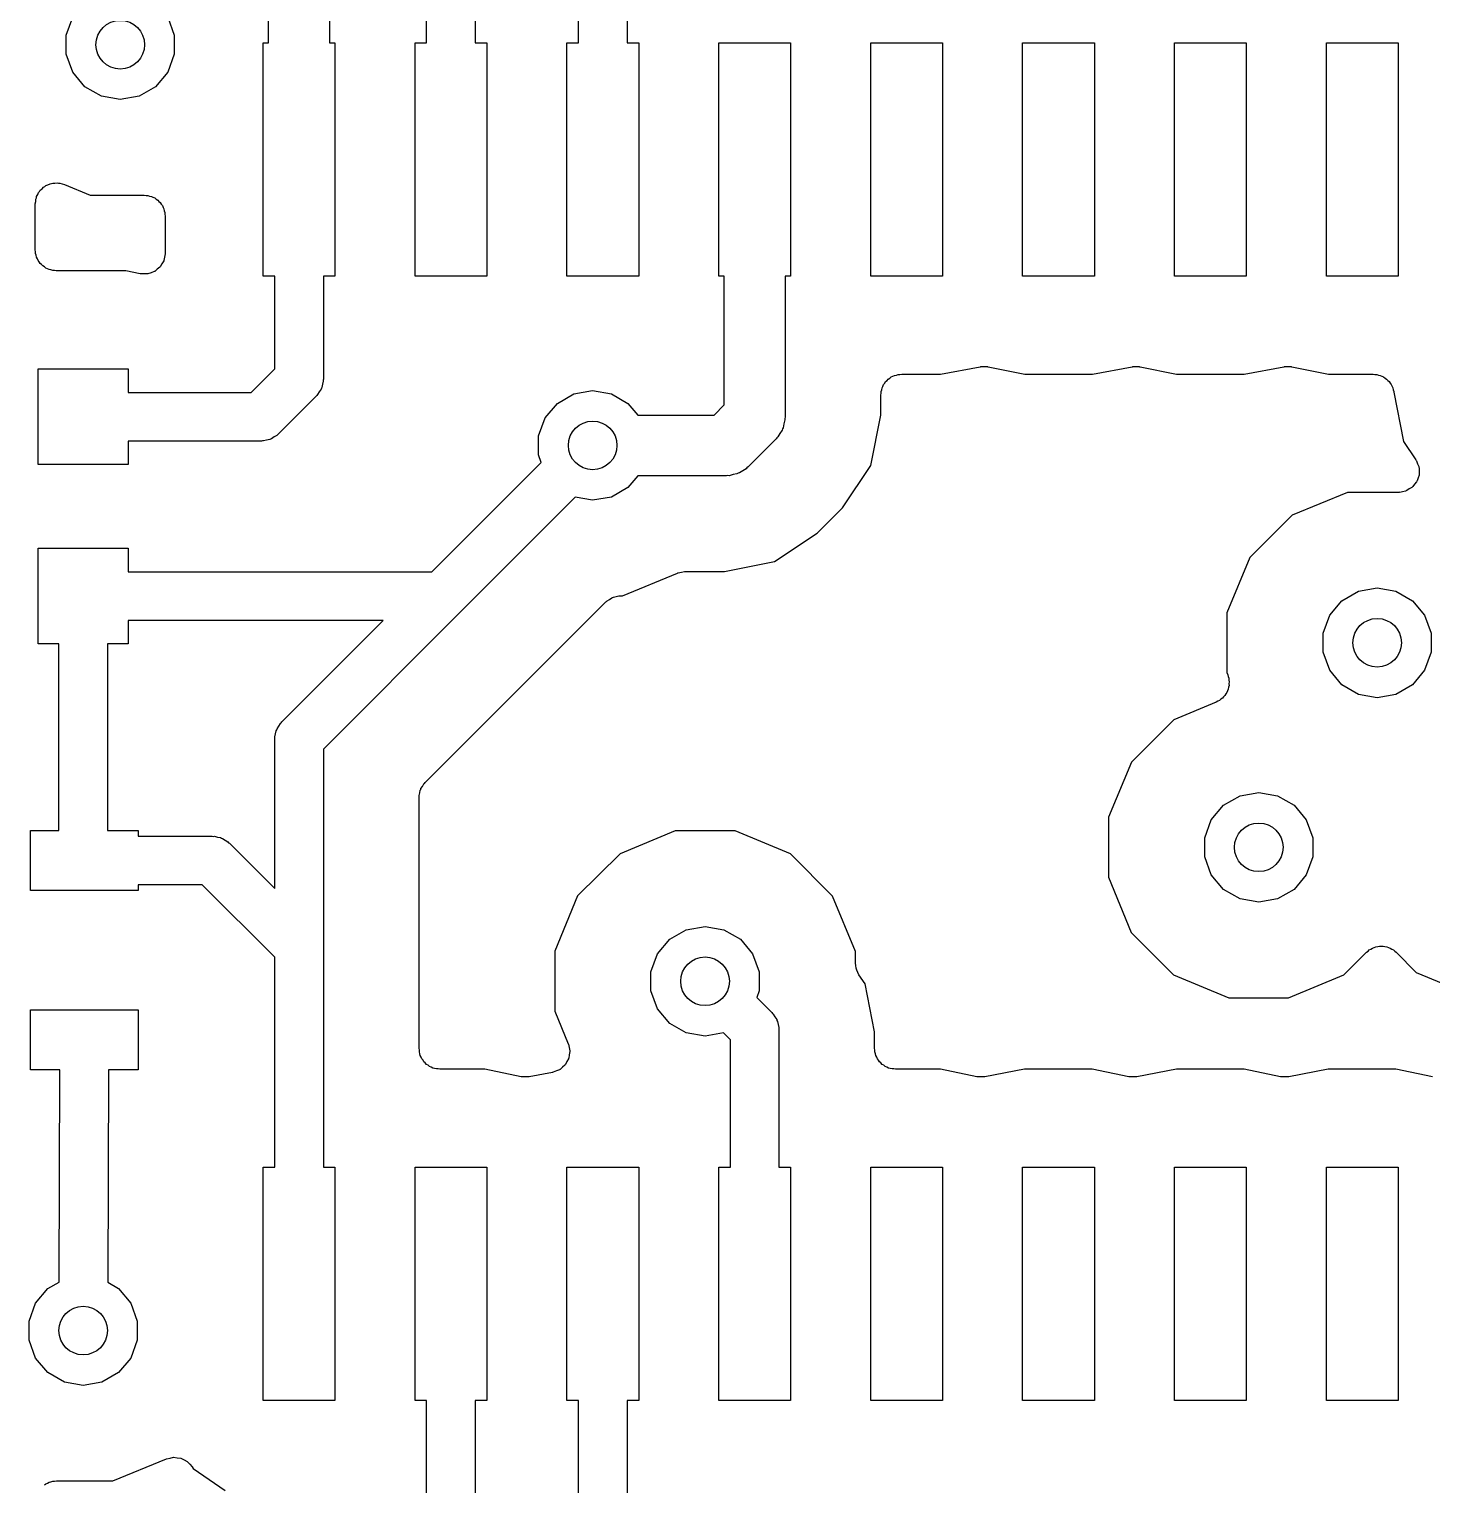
# Model space of a CAD drawing. Extents: x 91.5 to 189.2, y -113.2 to -60.7.
# Drawn here: x 91.74 to 103.47, y -95.19 to -83.02 of the extents above; entities that cross this region are included whole.
import ezdxf

# ---------------------------------------------------------------- set-up
doc = ezdxf.new("R2010")
doc.units = 0
doc.header["$MEASUREMENT"] = 0
doc.layers.add('BLACK', color=7, linetype='CONTINUOUS')

msp = doc.modelspace()

# ---------------------------------------------------------------- linework, layer by layer
at = {"layer": 'Black'}
for p, q in [((95.0618, -83.135), (95.0618, -82.225)), ((93.741, -83.135), (93.741, -82.345)), ((94.249, -82.345), (94.249, -83.135)), ((95.4682, -82.3092), (95.4682, -83.135)), ((96.3318, -83.135), (96.3318, -82.605)), ((96.7382, -82.6892), (96.7382, -83.135)), ((92.048, -83.0703), (92.1025, -82.9205)), ((92.8975, -82.9205), (92.952, -83.0703)), ((92.048, -83.2297), (92.048, -83.0703)), ((92.952, -83.0703), (92.952, -83.2297)), ((92.1025, -83.3795), (92.048, -83.2297)), ((92.952, -83.2297), (92.8975, -83.3795)), ((93.695, -85.085), (93.695, -83.135)), ((93.695, -83.135), (93.741, -83.135)), ((94.249, -83.135), (94.295, -83.135)), ((94.295, -83.135), (94.295, -85.085)), ((94.965, -85.085), (94.965, -83.135)), ((94.965, -83.135), (95.0618, -83.135)), ((95.4682, -83.135), (95.565, -83.135)), ((95.565, -83.135), (95.565, -85.085)), ((96.235, -85.085), (96.235, -83.135)), ((96.235, -83.135), (96.3318, -83.135)), ((96.7382, -83.135), (96.835, -83.135)), ((96.835, -83.135), (96.835, -85.085)), ((97.505, -85.085), (97.505, -83.135)), ((97.505, -83.135), (98.105, -83.135)), ((98.105, -83.135), (98.105, -85.085)), ((98.775, -85.085), (98.775, -83.135)), ((98.775, -83.135), (99.375, -83.135)), ((99.375, -83.135), (99.375, -85.085)), ((100.045, -85.085), (100.045, -83.135)), ((100.045, -83.135), (100.645, -83.135)), ((100.645, -83.135), (100.645, -85.085)), ((101.315, -85.085), (101.315, -83.135)), ((101.315, -83.135), (101.915, -83.135)), ((101.915, -83.135), (101.915, -85.085)), ((102.585, -85.085), (102.585, -83.135)), ((102.585, -83.135), (103.185, -83.135)), ((103.185, -83.135), (103.185, -85.085)), ((92.205, -83.5016), (92.1025, -83.3795)), ((92.8975, -83.3795), (92.795, -83.5016)), ((92.343, -83.5813), (92.205, -83.5016)), ((92.5, -83.6089), (92.343, -83.5813)), ((92.657, -83.5813), (92.5, -83.6089)), ((92.795, -83.5016), (92.657, -83.5813)), ((91.8458, -84.3542), (91.8588, -84.34)), ((91.8588, -84.34), (91.869, -84.3347)), ((91.869, -84.3347), (91.8777, -84.3274)), ((91.8777, -84.3274), (91.8958, -84.3208)), ((91.8958, -84.3208), (91.9129, -84.3119)), ((91.9129, -84.3119), (91.9242, -84.3105)), ((91.9242, -84.3105), (91.935, -84.3065)), ((91.935, -84.3065), (91.9543, -84.3065)), ((91.9543, -84.3065), (91.9733, -84.304)), ((91.9733, -84.304), (91.9845, -84.3065)), ((91.9845, -84.3065), (91.996, -84.3065)), ((91.996, -84.3065), (92.014, -84.3131)), ((92.014, -84.3131), (92.0328, -84.3173)), ((92.0328, -84.3173), (92.2488, -84.407)), ((91.79, -84.4794), (91.7933, -84.4604)), ((91.7933, -84.4604), (91.7942, -84.4412)), ((91.7942, -84.4412), (91.7986, -84.4306)), ((91.7986, -84.4306), (91.8006, -84.4193)), ((91.8006, -84.4193), (91.8102, -84.4027)), ((91.8102, -84.4027), (91.8176, -84.3849)), ((91.8176, -84.3849), (91.8253, -84.3765)), ((91.8253, -84.3765), (91.8311, -84.3666)), ((91.8311, -84.3666), (91.8458, -84.3542)), ((92.2488, -84.407), (92.7005, -84.4074)), ((92.7005, -84.4074), (92.7156, -84.41)), ((92.7156, -84.41), (92.7309, -84.41)), ((92.7309, -84.41), (92.7454, -84.4153)), ((92.7454, -84.4153), (92.7606, -84.418)), ((92.7606, -84.418), (92.7738, -84.4257)), ((92.7738, -84.4257), (92.7881, -84.4309)), ((92.7881, -84.4309), (92.8, -84.4408)), ((92.8, -84.4408), (92.8133, -84.4485)), ((92.8133, -84.4485), (92.8231, -84.4602)), ((92.8231, -84.4602), (92.8348, -84.4701)), ((91.79, -84.8654), (91.79, -84.4794)), ((92.8348, -84.4701), (92.8425, -84.4834)), ((92.8425, -84.4834), (92.8525, -84.4953)), ((92.8525, -84.4953), (92.8577, -84.5096)), ((92.8577, -84.5096), (92.8653, -84.5228)), ((92.8653, -84.5228), (92.868, -84.538)), ((92.868, -84.538), (92.8732, -84.5526)), ((92.8732, -84.5526), (92.8732, -84.5678)), ((92.8732, -84.5678), (92.8759, -84.5829)), ((92.8759, -84.5829), (92.8759, -84.8928)), ((91.7927, -84.8805), (91.79, -84.8654)), ((91.7927, -84.8959), (91.7927, -84.8805)), ((91.7979, -84.9103), (91.7927, -84.8959)), ((91.8006, -84.9254), (91.7979, -84.9103)), ((91.8083, -84.9387), (91.8006, -84.9254)), ((91.8135, -84.9531), (91.8083, -84.9387)), ((92.8702, -84.925), (92.8653, -84.9528)), ((92.8758, -84.8972), (92.8702, -84.925)), ((92.8759, -84.8928), (92.8755, -84.895)), ((92.8755, -84.895), (92.8758, -84.8972)), ((91.8234, -84.9649), (91.8135, -84.9531)), ((91.8311, -84.9782), (91.8234, -84.9649)), ((91.8428, -84.9881), (91.8311, -84.9782)), ((91.8527, -84.9998), (91.8428, -84.9881)), ((91.866, -85.0075), (91.8527, -84.9998)), ((91.8777, -85.0174), (91.866, -85.0075)), ((91.8922, -85.0226), (91.8777, -85.0174)), ((91.9055, -85.0303), (91.8922, -85.0226)), ((91.9206, -85.033), (91.9055, -85.0303)), ((91.935, -85.0382), (91.9206, -85.033)), ((91.9504, -85.0382), (91.935, -85.0382)), ((91.9655, -85.0409), (91.9504, -85.0382)), ((92.5474, -85.0409), (91.9655, -85.0409)), ((92.6656, -85.0648), (92.5474, -85.0409)), ((92.6678, -85.0649), (92.6656, -85.0648)), ((92.6699, -85.0656), (92.6678, -85.0649)), ((92.6982, -85.0656), (92.6699, -85.0656)), ((92.7265, -85.0664), (92.6982, -85.0656)), ((92.7286, -85.0656), (92.7265, -85.0664)), ((92.7309, -85.0656), (92.7286, -85.0656)), ((92.7574, -85.056), (92.7309, -85.0656)), ((92.7843, -85.047), (92.7574, -85.056)), ((92.786, -85.0456), (92.7843, -85.047)), ((92.7881, -85.0448), (92.786, -85.0456)), ((92.8098, -85.0266), (92.7881, -85.0448)), ((92.8319, -85.009), (92.8098, -85.0266)), ((92.8331, -85.0071), (92.8319, -85.009)), ((92.8348, -85.0056), (92.8331, -85.0071)), ((92.849, -84.9811), (92.8348, -85.0056)), ((92.8637, -84.957), (92.849, -84.9811)), ((92.8642, -84.9548), (92.8637, -84.957)), ((92.8653, -84.9528), (92.8642, -84.9548)), ((93.7918, -85.085), (93.695, -85.085)), ((93.7918, -85.8608), (93.7918, -85.085)), ((94.295, -85.085), (94.1982, -85.085)), ((94.1982, -85.085), (94.1982, -85.945)), ((95.565, -85.085), (94.965, -85.085)), ((96.835, -85.085), (96.235, -85.085)), ((97.551, -85.085), (97.505, -85.085)), ((97.551, -86.1598), (97.551, -85.085)), ((98.105, -85.085), (98.059, -85.085)), ((98.059, -85.085), (98.059, -86.265)), ((99.375, -85.085), (98.775, -85.085)), ((100.645, -85.085), (100.045, -85.085)), ((101.915, -85.085), (101.315, -85.085)), ((103.185, -85.085), (102.585, -85.085)), ((91.815, -86.66), (91.815, -85.86)), ((91.815, -85.86), (92.565, -85.86)), ((92.565, -85.86), (92.565, -86.0568)), ((93.5958, -86.0568), (93.7918, -85.8608)), ((98.9467, -85.9276), (98.9612, -85.9224)), ((98.9612, -85.9224), (98.9745, -85.9147)), ((98.9745, -85.9147), (98.9896, -85.912)), ((98.9896, -85.912), (99.004, -85.9068)), ((99.004, -85.9068), (99.0194, -85.9068)), ((99.0194, -85.9068), (99.0345, -85.9041)), ((99.0345, -85.9041), (99.3586, -85.9041)), ((99.3586, -85.9041), (99.6898, -85.8418)), ((99.6898, -85.8418), (99.6931, -85.8418)), ((99.6931, -85.8418), (99.6962, -85.8407)), ((99.6962, -85.8407), (99.7235, -85.8414)), ((99.7235, -85.8414), (99.7508, -85.8411)), ((99.7508, -85.8411), (99.7539, -85.8422)), ((99.7539, -85.8422), (99.7571, -85.8423)), ((99.7571, -85.8423), (100.063, -85.9041)), ((100.063, -85.9041), (100.629, -85.9041)), ((100.629, -85.9041), (100.96, -85.8418)), ((100.96, -85.8418), (100.963, -85.8418)), ((100.963, -85.8418), (100.966, -85.8407)), ((100.966, -85.8407), (100.993, -85.8414)), ((100.993, -85.8414), (101.021, -85.8411)), ((101.021, -85.8411), (101.024, -85.8422)), ((101.024, -85.8422), (101.027, -85.8423)), ((101.027, -85.8423), (101.333, -85.9041)), ((101.333, -85.9041), (101.899, -85.9041)), ((101.899, -85.9041), (102.23, -85.8418)), ((102.23, -85.8418), (102.233, -85.8418)), ((102.233, -85.8418), (102.236, -85.8407)), ((102.236, -85.8407), (102.263, -85.8414)), ((102.263, -85.8414), (102.291, -85.8411)), ((102.291, -85.8411), (102.294, -85.8422)), ((102.294, -85.8422), (102.297, -85.8423)), ((102.297, -85.8423), (102.603, -85.9041)), ((102.603, -85.9041), (102.976, -85.9041)), ((102.976, -85.9041), (102.991, -85.9068)), ((102.991, -85.9068), (103.007, -85.9068)), ((103.007, -85.9068), (103.021, -85.912)), ((103.021, -85.912), (103.036, -85.9147)), ((103.036, -85.9147), (103.05, -85.9224)), ((103.05, -85.9224), (103.064, -85.9276)), ((94.1792, -86.0309), (94.1639, -86.0526)), ((94.1815, -86.0222), (94.1792, -86.0309)), ((94.1859, -86.0145), (94.1815, -86.0222)), ((94.1906, -85.9883), (94.1859, -86.0145)), ((94.1974, -85.9627), (94.1906, -85.9883)), ((94.1982, -85.945), (94.1966, -85.9538)), ((94.1966, -85.9538), (94.1974, -85.9627)), ((96.293, -86.0687), (96.45, -86.0411)), ((96.45, -86.0411), (96.607, -86.0687)), ((98.8617, -86.0491), (98.8669, -86.0347)), ((98.8669, -86.0347), (98.8696, -86.0196)), ((98.8696, -86.0196), (98.8773, -86.0063)), ((98.8773, -86.0063), (98.8825, -85.9919)), ((98.8825, -85.9919), (98.8924, -85.9801)), ((98.8924, -85.9801), (98.9001, -85.9668)), ((98.9001, -85.9668), (98.9118, -85.9569)), ((98.9118, -85.9569), (98.9217, -85.9452)), ((98.9217, -85.9452), (98.935, -85.9375)), ((98.935, -85.9375), (98.9467, -85.9276)), ((103.064, -85.9276), (103.076, -85.9375)), ((103.076, -85.9375), (103.089, -85.9452)), ((103.089, -85.9452), (103.099, -85.9569)), ((103.099, -85.9569), (103.111, -85.9668)), ((103.111, -85.9668), (103.118, -85.9801)), ((103.118, -85.9801), (103.128, -85.9919)), ((103.128, -85.9919), (103.134, -86.0063)), ((103.134, -86.0063), (103.141, -86.0196)), ((103.141, -86.0196), (103.144, -86.0347)), ((103.144, -86.0347), (103.149, -86.0491)), ((92.565, -86.0568), (93.5958, -86.0568)), ((94.1387, -86.0887), (93.8237, -86.4037)), ((94.1438, -86.0814), (94.1387, -86.0887)), ((94.1507, -86.0756), (94.1438, -86.0814)), ((94.1639, -86.0526), (94.1507, -86.0756)), ((96.0525, -86.2705), (96.155, -86.1484)), ((96.155, -86.1484), (96.293, -86.0687)), ((96.607, -86.0687), (96.745, -86.1484)), ((96.745, -86.1484), (96.8269, -86.246)), ((97.4648, -86.246), (97.551, -86.1598)), ((98.859, -86.0796), (98.8617, -86.0645)), ((98.859, -86.2477), (98.859, -86.0796)), ((98.8617, -86.0645), (98.8617, -86.0491)), ((103.149, -86.0491), (103.149, -86.0543)), ((103.149, -86.0543), (103.231, -86.4676)), ((95.998, -86.4203), (96.0525, -86.2705)), ((96.8269, -86.246), (97.4648, -86.246)), ((98.058, -86.2871), (98.0494, -86.3192)), ((98.059, -86.265), (98.0571, -86.276)), ((98.0571, -86.276), (98.058, -86.2871)), ((98.7756, -86.667), (98.859, -86.2477)), ((93.8164, -86.4088), (93.8106, -86.4157)), ((93.8237, -86.4037), (93.8164, -86.4088)), ((98.0162, -86.3995), (97.9996, -86.4283)), ((98.0352, -86.3723), (98.0162, -86.3995)), ((98.0381, -86.3616), (98.0352, -86.3723)), ((98.0437, -86.3519), (98.0381, -86.3616)), ((98.0494, -86.3192), (98.0437, -86.3519)), ((93.68, -86.4632), (92.565, -86.4632)), ((92.565, -86.4632), (92.565, -86.66)), ((93.6888, -86.4616), (93.68, -86.4632)), ((93.6977, -86.4624), (93.6888, -86.4616)), ((93.7233, -86.4556), (93.6977, -86.4624)), ((93.7495, -86.4509), (93.7233, -86.4556)), ((93.7572, -86.4465), (93.7495, -86.4509)), ((93.7659, -86.4442), (93.7572, -86.4465)), ((93.7876, -86.4289), (93.7659, -86.4442)), ((93.8106, -86.4157), (93.7876, -86.4289)), ((95.998, -86.5797), (95.998, -86.4203)), ((97.9846, -86.4446), (97.7496, -86.6796)), ((97.991, -86.4355), (97.9846, -86.4446)), ((97.9996, -86.4283), (97.991, -86.4355)), ((103.231, -86.4676), (103.333, -86.62)), ((95.1058, -87.5568), (96.0207, -86.6419)), ((96.0207, -86.6419), (95.998, -86.5797)), ((103.333, -86.62), (103.336, -86.6253)), ((103.336, -86.6253), (103.339, -86.6298)), ((103.339, -86.6298), (103.348, -86.6531)), ((103.348, -86.6531), (103.358, -86.6757)), ((92.565, -86.66), (91.815, -86.66)), ((96.8269, -86.754), (96.745, -86.8516)), ((97.57, -86.754), (96.8269, -86.754)), ((97.581, -86.7521), (97.57, -86.754)), ((97.5921, -86.753), (97.581, -86.7521)), ((97.6242, -86.7444), (97.5921, -86.753)), ((97.6569, -86.7387), (97.6242, -86.7444)), ((97.6666, -86.7331), (97.6569, -86.7387)), ((97.6773, -86.7302), (97.6666, -86.7331)), ((97.7045, -86.7112), (97.6773, -86.7302)), ((97.7333, -86.6946), (97.7045, -86.7112)), ((97.7405, -86.686), (97.7333, -86.6946)), ((97.7496, -86.6796), (97.7405, -86.686)), ((98.5381, -87.0225), (98.7756, -86.667)), ((103.352, -86.7713), (103.345, -86.7951)), ((103.36, -86.7481), (103.352, -86.7713)), ((103.358, -86.6757), (103.358, -86.6816)), ((103.358, -86.6816), (103.36, -86.6871)), ((103.36, -86.6871), (103.36, -86.7119)), ((103.36, -86.7119), (103.362, -86.7366)), ((103.362, -86.7366), (103.36, -86.7422)), ((103.36, -86.7422), (103.36, -86.7481)), ((96.745, -86.8516), (96.607, -86.9313)), ((102.761, -86.8926), (102.299, -87.0836)), ((103.187, -86.893), (102.761, -86.8926)), ((103.193, -86.8919), (103.187, -86.893)), ((103.199, -86.8926), (103.193, -86.8919)), ((103.223, -86.8867), (103.199, -86.8926)), ((103.247, -86.8824), (103.223, -86.8867)), ((103.252, -86.8795), (103.247, -86.8824)), ((103.258, -86.8781), (103.252, -86.8795)), ((103.278, -86.8643), (103.258, -86.8781)), ((103.3, -86.852), (103.278, -86.8643)), ((103.304, -86.8475), (103.3, -86.852)), ((103.309, -86.8442), (103.304, -86.8475)), ((103.323, -86.8243), (103.309, -86.8442)), ((103.339, -86.8053), (103.323, -86.8243)), ((103.341, -86.7998), (103.339, -86.8053)), ((103.345, -86.7951), (103.341, -86.7998)), ((96.3041, -86.9332), (95.3337, -87.9037)), ((96.45, -86.9589), (96.3041, -86.9332)), ((96.607, -86.9313), (96.45, -86.9589)), ((98.3275, -87.2331), (98.5381, -87.0225)), ((102.299, -87.0836), (101.945, -87.4369)), ((97.972, -87.4706), (98.3275, -87.2331)), ((91.815, -88.16), (91.815, -87.36)), ((91.815, -87.36), (92.565, -87.36)), ((92.565, -87.36), (92.565, -87.5568)), ((97.5527, -87.554), (97.972, -87.4706)), ((101.945, -87.4369), (101.753, -87.8988)), ((92.565, -87.5568), (95.1058, -87.5568)), ((96.699, -87.7574), (97.1591, -87.5673)), ((97.1591, -87.5673), (97.1628, -87.5665)), ((97.1628, -87.5665), (97.1661, -87.5646)), ((97.1661, -87.5646), (97.1925, -87.5599)), ((97.1925, -87.5599), (97.2186, -87.5542)), ((97.2186, -87.5542), (97.2224, -87.5547)), ((97.2224, -87.5547), (97.2261, -87.554)), ((97.2261, -87.554), (97.5527, -87.554)), ((102.715, -87.7984), (102.853, -87.7187)), ((102.853, -87.7187), (103.01, -87.6911)), ((103.01, -87.6911), (103.167, -87.7187)), ((103.167, -87.7187), (103.305, -87.7984)), ((95.0496, -89.3191), (96.5599, -87.8088)), ((96.5599, -87.8088), (96.5663, -87.8043)), ((96.5663, -87.8043), (96.5713, -87.7984)), ((96.5713, -87.7984), (96.5911, -87.787)), ((96.5911, -87.787), (96.6099, -87.7738)), ((96.6099, -87.7738), (96.6174, -87.7718)), ((96.6174, -87.7718), (96.6241, -87.7679)), ((96.6241, -87.7679), (96.6467, -87.764)), ((96.6467, -87.764), (96.6687, -87.7581)), ((96.6687, -87.7581), (96.6765, -87.7588)), ((96.6765, -87.7588), (96.6842, -87.7574)), ((96.6842, -87.7574), (96.699, -87.7574)), ((102.613, -87.9205), (102.715, -87.7984)), ((103.305, -87.7984), (103.407, -87.9205)), ((92.565, -87.9632), (92.565, -88.16)), ((94.6994, -87.9632), (92.565, -87.9632)), ((93.8513, -88.8113), (94.6994, -87.9632)), ((95.3337, -87.9037), (94.1982, -89.0392)), ((101.753, -87.8988), (101.753, -88.399)), ((102.558, -88.0703), (102.613, -87.9205)), ((103.407, -87.9205), (103.462, -88.0703)), ((102.558, -88.2297), (102.558, -88.0703)), ((103.462, -88.0703), (103.462, -88.2297)), ((91.9868, -88.16), (91.815, -88.16)), ((91.9868, -89.72), (91.9868, -88.16)), ((92.565, -88.16), (92.3932, -88.16)), ((92.3932, -88.16), (92.3932, -89.72)), ((102.613, -88.3795), (102.558, -88.2297)), ((103.462, -88.2297), (103.407, -88.3795)), ((101.753, -88.399), (101.76, -88.4172)), ((101.76, -88.4172), (101.763, -88.4322)), ((101.763, -88.4322), (101.769, -88.4464)), ((101.769, -88.4464), (101.77, -88.4617)), ((101.77, -88.4617), (101.773, -88.4767)), ((101.773, -88.4767), (101.771, -88.4919)), ((102.715, -88.5016), (102.613, -88.3795)), ((103.407, -88.3795), (103.305, -88.5016)), ((101.726, -88.6015), (101.716, -88.6137)), ((101.737, -88.5912), (101.726, -88.6015)), ((101.744, -88.5776), (101.737, -88.5912)), ((101.754, -88.5654), (101.744, -88.5776)), ((101.758, -88.5507), (101.754, -88.5654)), ((101.765, -88.5371), (101.758, -88.5507)), ((101.767, -88.5219), (101.765, -88.5371)), ((101.772, -88.5073), (101.767, -88.5219)), ((101.771, -88.4919), (101.772, -88.5073)), ((102.853, -88.5813), (102.715, -88.5016)), ((103.01, -88.6089), (102.853, -88.5813)), ((103.167, -88.5813), (103.01, -88.6089)), ((103.305, -88.5016), (103.167, -88.5813)), ((101.665, -88.6464), (101.309, -88.7936)), ((101.678, -88.6382), (101.665, -88.6464)), ((101.692, -88.6323), (101.678, -88.6382)), ((101.703, -88.622), (101.692, -88.6323)), ((101.716, -88.6137), (101.703, -88.622)), ((93.8261, -88.8474), (93.8393, -88.8244)), ((93.8393, -88.8244), (93.8462, -88.8186)), ((93.8462, -88.8186), (93.8513, -88.8113)), ((101.309, -88.7936), (100.955, -89.1469)), ((93.7918, -88.955), (93.7934, -88.9462)), ((93.7918, -90.2044), (93.7918, -88.955)), ((93.7926, -88.9373), (93.7994, -88.9117)), ((93.7934, -88.9462), (93.7926, -88.9373)), ((93.7994, -88.9117), (93.8041, -88.8855)), ((93.8041, -88.8855), (93.8085, -88.8778)), ((93.8085, -88.8778), (93.8108, -88.8691)), ((93.8108, -88.8691), (93.8261, -88.8474)), ((94.1982, -89.0392), (94.1982, -90.695)), ((100.955, -89.1469), (100.763, -89.6088)), ((95.0278, -89.3503), (95.0393, -89.3304)), ((95.0393, -89.3304), (95.0452, -89.3255)), ((95.0452, -89.3255), (95.0496, -89.3191)), ((94.9982, -89.4432), (94.9995, -89.4356)), ((94.9982, -91.5404), (94.9982, -89.4432)), ((94.9989, -89.4279), (95.0048, -89.4058)), ((94.9995, -89.4356), (94.9989, -89.4279)), ((95.0048, -89.4058), (95.0088, -89.3832)), ((95.0088, -89.3832), (95.0126, -89.3765)), ((95.0126, -89.3765), (95.0146, -89.3691)), ((95.0146, -89.3691), (95.0278, -89.3503)), ((101.725, -89.5084), (101.863, -89.4287)), ((101.863, -89.4287), (102.02, -89.4011)), ((102.02, -89.4011), (102.177, -89.4287)), ((102.177, -89.4287), (102.315, -89.5084)), ((101.623, -89.6305), (101.725, -89.5084)), ((102.315, -89.5084), (102.417, -89.6305)), ((100.763, -89.6088), (100.763, -90.109)), ((101.568, -89.7803), (101.623, -89.6305)), ((102.417, -89.6305), (102.472, -89.7803)), ((91.75, -90.22), (91.75, -89.72)), ((91.75, -89.72), (91.9868, -89.72)), ((92.3932, -89.72), (92.65, -89.72)), ((92.65, -89.72), (92.65, -89.7668)), ((92.65, -89.7668), (93.27, -89.7668)), ((93.27, -89.7668), (93.2788, -89.7684)), ((93.2788, -89.7684), (93.2877, -89.7676)), ((93.2877, -89.7676), (93.3133, -89.7744)), ((93.3133, -89.7744), (93.3395, -89.7791)), ((93.3395, -89.7791), (93.3472, -89.7835)), ((93.3472, -89.7835), (93.3559, -89.7858)), ((93.3559, -89.7858), (93.3776, -89.8011)), ((93.3776, -89.8011), (93.4006, -89.8143)), ((93.4006, -89.8143), (93.4064, -89.8212)), ((97.141, -89.7226), (96.6788, -89.9136)), ((97.6412, -89.723), (97.141, -89.7226)), ((98.1031, -89.9148), (97.6412, -89.723)), ((101.568, -89.9397), (101.568, -89.7803)), ((102.472, -89.7803), (102.472, -89.9397)), ((93.4064, -89.8212), (93.4137, -89.8263)), ((93.4137, -89.8263), (93.7918, -90.2044)), ((96.6788, -89.9136), (96.3248, -90.2669)), ((98.4564, -90.2688), (98.1031, -89.9148)), ((101.623, -90.0895), (101.568, -89.9397)), ((102.472, -89.9397), (102.417, -90.0895)), ((93.1858, -90.1732), (92.65, -90.1732)), ((92.65, -90.1732), (92.65, -90.22)), ((93.7918, -90.7792), (93.1858, -90.1732)), ((100.763, -90.109), (100.954, -90.5712)), ((101.725, -90.2116), (101.623, -90.0895)), ((102.417, -90.0895), (102.315, -90.2116)), ((92.65, -90.22), (91.75, -90.22)), ((96.3248, -90.2669), (96.133, -90.7288)), ((98.6474, -90.731), (98.4564, -90.2688)), ((101.863, -90.2913), (101.725, -90.2116)), ((102.02, -90.3189), (101.863, -90.2913)), ((102.177, -90.2913), (102.02, -90.3189)), ((102.315, -90.2116), (102.177, -90.2913)), ((97.095, -90.6284), (97.233, -90.5487)), ((97.233, -90.5487), (97.39, -90.5211)), ((97.39, -90.5211), (97.547, -90.5487)), ((97.547, -90.5487), (97.685, -90.6284)), ((96.9925, -90.7505), (97.095, -90.6284)), ((97.685, -90.6284), (97.7875, -90.7505)), ((100.954, -90.5712), (101.307, -90.9252)), ((93.7918, -92.535), (93.7918, -90.7792)), ((94.1982, -90.695), (94.1982, -92.535)), ((96.133, -90.7288), (96.1326, -91.229)), ((96.938, -90.9003), (96.9925, -90.7505)), ((97.7875, -90.7505), (97.842, -90.9003)), ((98.6473, -90.8273), (98.6474, -90.731)), ((102.731, -90.9264), (102.921, -90.737)), ((102.921, -90.737), (102.934, -90.7282)), ((102.934, -90.7282), (102.944, -90.7173)), ((102.944, -90.7173), (102.958, -90.7108)), ((102.958, -90.7108), (102.971, -90.702)), ((102.971, -90.702), (102.986, -90.6981)), ((102.986, -90.6981), (103, -90.6916)), ((103, -90.6916), (103.015, -90.6903)), ((103.015, -90.6903), (103.03, -90.6863)), ((103.03, -90.6863), (103.045, -90.6877)), ((103.045, -90.6877), (103.06, -90.6863)), ((103.06, -90.6863), (103.075, -90.6903)), ((103.075, -90.6903), (103.091, -90.6917)), ((103.091, -90.6917), (103.104, -90.6982)), ((103.104, -90.6982), (103.119, -90.7022)), ((103.119, -90.7022), (103.132, -90.711)), ((103.132, -90.711), (103.146, -90.7175)), ((103.146, -90.7175), (103.157, -90.7284)), ((103.157, -90.7284), (103.169, -90.7372)), ((103.169, -90.7372), (103.337, -90.9052)), ((96.938, -91.0597), (96.938, -90.9003)), ((97.842, -90.9003), (97.842, -91.0597)), ((98.651, -90.8481), (98.6473, -90.8273)), ((98.6524, -90.8692), (98.651, -90.8481)), ((98.6562, -90.8779), (98.6524, -90.8692)), ((98.6579, -90.8873), (98.6562, -90.8779)), ((98.6684, -90.9056), (98.6579, -90.8873)), ((98.6769, -90.925), (98.6684, -90.9056)), ((103.337, -90.9052), (103.799, -91.097)), ((98.7287, -91.0024), (98.6769, -90.925)), ((98.8082, -91.4023), (98.7287, -91.0024)), ((101.307, -90.9252), (101.769, -91.117)), ((102.269, -91.1174), (102.731, -90.9264)), ((96.9925, -91.2095), (96.938, -91.0597)), ((97.842, -91.0597), (97.822, -91.1146)), ((97.822, -91.1146), (97.9487, -91.2413)), ((101.769, -91.117), (102.269, -91.1174)), ((91.75, -91.72), (91.75, -91.22)), ((91.75, -91.22), (92.65, -91.22)), ((92.65, -91.22), (92.65, -91.72)), ((96.1326, -91.229), (96.2454, -91.5019)), ((97.095, -91.3316), (96.9925, -91.2095)), ((97.9487, -91.2413), (97.9538, -91.2486)), ((97.9538, -91.2486), (97.9607, -91.2544)), ((97.9607, -91.2544), (97.9739, -91.2774)), ((97.9739, -91.2774), (97.9892, -91.2991)), ((97.233, -91.4113), (97.095, -91.3316)), ((97.9892, -91.2991), (97.9915, -91.3078)), ((97.9915, -91.3078), (97.9959, -91.3155)), ((97.9959, -91.3155), (98.0006, -91.3417)), ((98.0006, -91.3417), (98.0074, -91.3673)), ((98.0074, -91.3673), (98.0066, -91.3762)), ((98.0066, -91.3762), (98.0082, -91.385)), ((98.0082, -91.385), (98.0082, -92.535)), ((96.2454, -91.5019), (96.246, -91.5047)), ((96.246, -91.5047), (96.2474, -91.507)), ((96.2474, -91.507), (96.2525, -91.5343)), ((97.39, -91.4389), (97.233, -91.4113)), ((97.5444, -91.4117), (97.39, -91.4389)), ((97.6018, -91.4692), (97.5444, -91.4117)), ((97.6018, -92.535), (97.6018, -91.4692)), ((98.8082, -91.5404), (98.8082, -91.4023)), ((95.0009, -91.5555), (94.9982, -91.5404)), ((95.0009, -91.5709), (95.0009, -91.5555)), ((95.0061, -91.5853), (95.0009, -91.5709)), ((95.0088, -91.6004), (95.0061, -91.5853)), ((95.0165, -91.6137), (95.0088, -91.6004)), ((95.0217, -91.6281), (95.0165, -91.6137)), ((95.0316, -91.6399), (95.0217, -91.6281)), ((95.0393, -91.6532), (95.0316, -91.6399)), ((96.2488, -91.6271), (96.2352, -91.6513)), ((96.2492, -91.6243), (96.2488, -91.6271)), ((96.2505, -91.6219), (96.2492, -91.6243)), ((96.2542, -91.5943), (96.2505, -91.6219)), ((96.2525, -91.5343), (96.2585, -91.5615)), ((96.2587, -91.5669), (96.2542, -91.5943)), ((96.2585, -91.5615), (96.2581, -91.5642)), ((96.2581, -91.5642), (96.2587, -91.5669)), ((98.8109, -91.5555), (98.8082, -91.5404)), ((98.8109, -91.5709), (98.8109, -91.5555)), ((98.8161, -91.5853), (98.8109, -91.5709)), ((98.8188, -91.6004), (98.8161, -91.5853)), ((98.8265, -91.6137), (98.8188, -91.6004)), ((98.8317, -91.6281), (98.8265, -91.6137)), ((98.8416, -91.6399), (98.8317, -91.6281)), ((98.8493, -91.6532), (98.8416, -91.6399)), ((91.9958, -91.72), (91.75, -91.72)), ((91.9885, -93.4945), (91.9958, -91.72)), ((92.4022, -91.72), (92.3949, -93.4964)), ((92.65, -91.72), (92.4022, -91.72)), ((95.051, -91.6631), (95.0393, -91.6532)), ((95.0609, -91.6748), (95.051, -91.6631)), ((95.0742, -91.6825), (95.0609, -91.6748)), ((95.0859, -91.6924), (95.0742, -91.6825)), ((95.1004, -91.6976), (95.0859, -91.6924)), ((95.1137, -91.7053), (95.1004, -91.6976)), ((95.1288, -91.708), (95.1137, -91.7053)), ((95.1432, -91.7132), (95.1288, -91.708)), ((95.1586, -91.7132), (95.1432, -91.7132)), ((95.1737, -91.7159), (95.1586, -91.7132)), ((95.5474, -91.7159), (95.1737, -91.7159)), ((95.8529, -91.7777), (95.5474, -91.7159)), ((96.1156, -91.7414), (95.9202, -91.7782)), ((96.1182, -91.7404), (96.1156, -91.7414)), ((96.121, -91.7403), (96.1182, -91.7404)), ((96.1467, -91.7297), (96.121, -91.7403)), ((96.1727, -91.7199), (96.1467, -91.7297)), ((96.1748, -91.7181), (96.1727, -91.7199)), ((96.1773, -91.7171), (96.1748, -91.7181)), ((96.1978, -91.6983), (96.1773, -91.7171)), ((96.2189, -91.6802), (96.1978, -91.6983)), ((96.2203, -91.6778), (96.2189, -91.6802)), ((96.2223, -91.6759), (96.2203, -91.6778)), ((96.2352, -91.6513), (96.2223, -91.6759)), ((98.861, -91.6631), (98.8493, -91.6532)), ((98.8709, -91.6748), (98.861, -91.6631)), ((98.8842, -91.6825), (98.8709, -91.6748)), ((98.8959, -91.6924), (98.8842, -91.6825)), ((98.9104, -91.6976), (98.8959, -91.6924)), ((98.9237, -91.7053), (98.9104, -91.6976)), ((98.9388, -91.708), (98.9237, -91.7053)), ((98.9532, -91.7132), (98.9388, -91.708)), ((98.9686, -91.7132), (98.9532, -91.7132)), ((98.9837, -91.7159), (98.9686, -91.7132)), ((99.3574, -91.7159), (98.9837, -91.7159)), ((99.6629, -91.7777), (99.3574, -91.7159)), ((100.061, -91.7159), (99.7302, -91.7782)), ((100.627, -91.7159), (100.061, -91.7159)), ((100.933, -91.7777), (100.627, -91.7159)), ((101.331, -91.7159), (101, -91.7782)), ((101.897, -91.7159), (101.331, -91.7159)), ((102.203, -91.7777), (101.897, -91.7159)), ((102.601, -91.7159), (102.27, -91.7782)), ((103.167, -91.7159), (102.601, -91.7159)), ((103.473, -91.7777), (103.167, -91.7159)), ((95.8561, -91.7778), (95.8529, -91.7777)), ((95.8592, -91.7789), (95.8561, -91.7778)), ((95.8865, -91.7786), (95.8592, -91.7789)), ((95.9138, -91.7793), (95.8865, -91.7786)), ((95.9169, -91.7782), (95.9138, -91.7793)), ((95.9202, -91.7782), (95.9169, -91.7782)), ((99.6661, -91.7778), (99.6629, -91.7777)), ((99.6692, -91.7789), (99.6661, -91.7778)), ((99.6965, -91.7786), (99.6692, -91.7789)), ((99.7238, -91.7793), (99.6965, -91.7786)), ((99.7269, -91.7782), (99.7238, -91.7793)), ((99.7302, -91.7782), (99.7269, -91.7782)), ((100.936, -91.7778), (100.933, -91.7777)), ((100.939, -91.7789), (100.936, -91.7778)), ((100.967, -91.7786), (100.939, -91.7789)), ((100.994, -91.7793), (100.967, -91.7786)), ((100.997, -91.7782), (100.994, -91.7793)), ((101, -91.7782), (100.997, -91.7782)), ((102.206, -91.7778), (102.203, -91.7777)), ((102.209, -91.7789), (102.206, -91.7778)), ((102.237, -91.7786), (102.209, -91.7789)), ((102.264, -91.7793), (102.237, -91.7786)), ((102.267, -91.7782), (102.264, -91.7793)), ((102.27, -91.7782), (102.267, -91.7782)), ((93.695, -94.485), (93.695, -92.535)), ((93.695, -92.535), (93.7918, -92.535)), ((94.1982, -92.535), (94.295, -92.535)), ((94.295, -92.535), (94.295, -94.485)), ((94.965, -94.485), (94.965, -92.535)), ((94.965, -92.535), (95.565, -92.535)), ((95.565, -92.535), (95.565, -94.485)), ((96.235, -94.485), (96.235, -92.535)), ((96.235, -92.535), (96.835, -92.535)), ((96.835, -92.535), (96.835, -94.485)), ((97.505, -94.485), (97.505, -92.535)), ((97.505, -92.535), (97.6018, -92.535)), ((98.0082, -92.535), (98.105, -92.535)), ((98.105, -92.535), (98.105, -94.485)), ((98.775, -94.485), (98.775, -92.535)), ((98.775, -92.535), (99.375, -92.535)), ((99.375, -92.535), (99.375, -94.485)), ((100.045, -94.485), (100.045, -92.535)), ((100.045, -92.535), (100.645, -92.535)), ((100.645, -92.535), (100.645, -94.485)), ((101.315, -94.485), (101.315, -92.535)), ((101.315, -92.535), (101.915, -92.535)), ((101.915, -92.535), (101.915, -94.485)), ((102.585, -94.485), (102.585, -92.535)), ((102.585, -92.535), (103.185, -92.535)), ((103.185, -92.535), (103.185, -94.485)), ((91.7925, -93.6705), (91.895, -93.5484)), ((91.895, -93.5484), (91.9885, -93.4945)), ((92.3949, -93.4964), (92.485, -93.5484)), ((92.485, -93.5484), (92.5875, -93.6705)), ((91.738, -93.8203), (91.7925, -93.6705)), ((92.5875, -93.6705), (92.642, -93.8203)), ((91.738, -93.9797), (91.738, -93.8203)), ((92.642, -93.8203), (92.642, -93.9797)), ((91.7925, -94.1295), (91.738, -93.9797)), ((92.642, -93.9797), (92.5875, -94.1295)), ((91.895, -94.2516), (91.7925, -94.1295)), ((92.5875, -94.1295), (92.485, -94.2516)), ((92.033, -94.3313), (91.895, -94.2516)), ((92.485, -94.2516), (92.347, -94.3313)), ((92.19, -94.3589), (92.033, -94.3313)), ((92.347, -94.3313), (92.19, -94.3589)), ((94.295, -94.485), (93.695, -94.485)), ((95.0618, -94.485), (94.965, -94.485)), ((95.0618, -95.8608), (95.0618, -94.485)), ((95.565, -94.485), (95.4682, -94.485)), ((95.4682, -94.485), (95.4682, -95.945)), ((96.3318, -94.485), (96.235, -94.485)), ((96.3318, -95.885), (96.3318, -94.485)), ((96.835, -94.485), (96.7382, -94.485)), ((96.7382, -94.485), (96.7382, -95.8008)), ((98.105, -94.485), (97.505, -94.485)), ((99.375, -94.485), (98.775, -94.485)), ((100.645, -94.485), (100.045, -94.485)), ((101.915, -94.485), (101.315, -94.485)), ((103.185, -94.485), (102.585, -94.485)), ((92.439, -95.1574), (92.8868, -94.9724)), ((92.8868, -94.9724), (92.9161, -94.9659)), ((92.9161, -94.9659), (92.9453, -94.9593)), ((92.9453, -94.9593), (92.9458, -94.9594)), ((92.9458, -94.9594), (92.9463, -94.9593)), ((92.9463, -94.9593), (92.9761, -94.9632)), ((92.9761, -94.9632), (93.0058, -94.967)), ((93.0058, -94.967), (93.0062, -94.9672)), ((93.0062, -94.9672), (93.0067, -94.9673)), ((93.0067, -94.9673), (93.0333, -94.9811)), ((93.0333, -94.9811), (93.06, -94.9949)), ((93.06, -94.9949), (93.0603, -94.9952)), ((93.0603, -94.9952), (93.0608, -94.9955)), ((93.0608, -94.9955), (93.081, -95.0176)), ((93.081, -95.0176), (93.1014, -95.0396)), ((93.1014, -95.0396), (93.1104, -95.0537)), ((91.8922, -95.1752), (91.9056, -95.1675)), ((91.9056, -95.1675), (91.9207, -95.1649)), ((91.9207, -95.1649), (91.935, -95.1597)), ((91.935, -95.1597), (91.9505, -95.1597)), ((91.9505, -95.1597), (91.9657, -95.157)), ((91.9657, -95.157), (92.439, -95.1574)), ((93.1104, -95.0537), (93.3777, -95.2363)), ((91.866, -95.1903), (91.8777, -95.1805)), ((91.8777, -95.1805), (91.8922, -95.1752))]:
    msp.add_line(p, q, dxfattribs=at)
for centre in [(92.5, -83.15), (96.45, -86.5), (103.01, -88.15), (102.02, -89.86), (97.39, -90.98), (92.19, -93.9)]:
    msp.add_circle(centre, 0.2032, dxfattribs=at)

doc.saveas('drawing.dxf')
